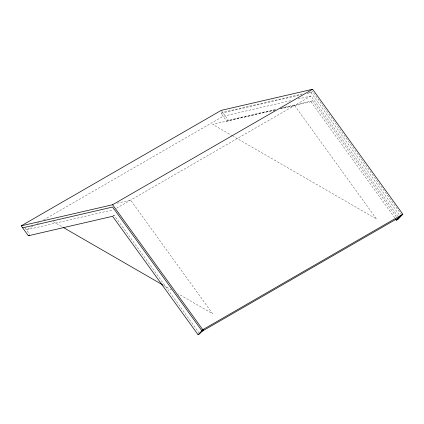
<?xml version="1.0" encoding="UTF-8"?>
<svg xmlns="http://www.w3.org/2000/svg" width="424" height="424" viewBox="0 0 424 424"><rect width="100%" height="100%" fill="white"/><g stroke="black" fill="none" stroke-linecap="round" stroke-linejoin="round"><path stroke-width="0.32" stroke-dasharray="2.12 1.59" d="M274.964 110.081L226.723 121.222L221.005 113.298L222.648 112.355L303.621 93.651M32.722 226.215L26.415 229.856L113.6 209.721M37.312 223.565L39.035 222.568M43.619 219.924L223.151 116.271L291.749 100.43M226.723 121.222L228.366 120.273L275.96 109.281M307.124 93.413L310.983 92.517L312.621 91.573L401.862 215.228M116.536 208.248L310.983 95.988L397.648 216.076M113.15 215.98L114.242 215.35L199.333 333.253M280.11 108.894L310.983 101.765L312.621 100.817L396.164 216.579M308.762 92.464L312.621 91.573M221.005 113.298L301.342 94.748M298.157 98.946L310.983 95.988M281.748 107.945L312.621 100.817M275.224 109.922L212.609 124.38L232.675 135.966M280.386 108.73L294.585 105.449L376.56 219.038L233.248 136.3M117.082 203.234L130.64 200.107L212.609 313.691L178.218 293.837M112.954 215.646L114.242 215.35M53.249 221.683L62.423 226.983M163.314 285.23L171.911 290.196M310.983 92.517L400.219 216.171M310.983 101.765L394.914 218.063M221.217 110.373L228.366 120.273M24.984 227.874L29.606 234.281"/><path stroke-width="0.64" d="M198.082 334.737L202.783 329.697L402.8 214.221L312.621 89.263L221.217 110.373L21.2 225.849L28.35 235.755L112.604 216.293L198.082 334.737L199.72 333.794L203.483 329.761L201.845 330.704L112.604 207.05L22.631 227.831M395.687 219.134L396.461 220.204L400.219 216.171L401.862 215.228M402.8 214.221L398.099 219.261L396.461 220.204M28.35 235.755L29.442 235.124M21.2 225.849L112.604 204.739L312.621 89.263M202.073 331.271L398.809 217.687M62.996 227.312L162.742 284.901M112.604 204.739L202.783 329.697"/></g></svg>
